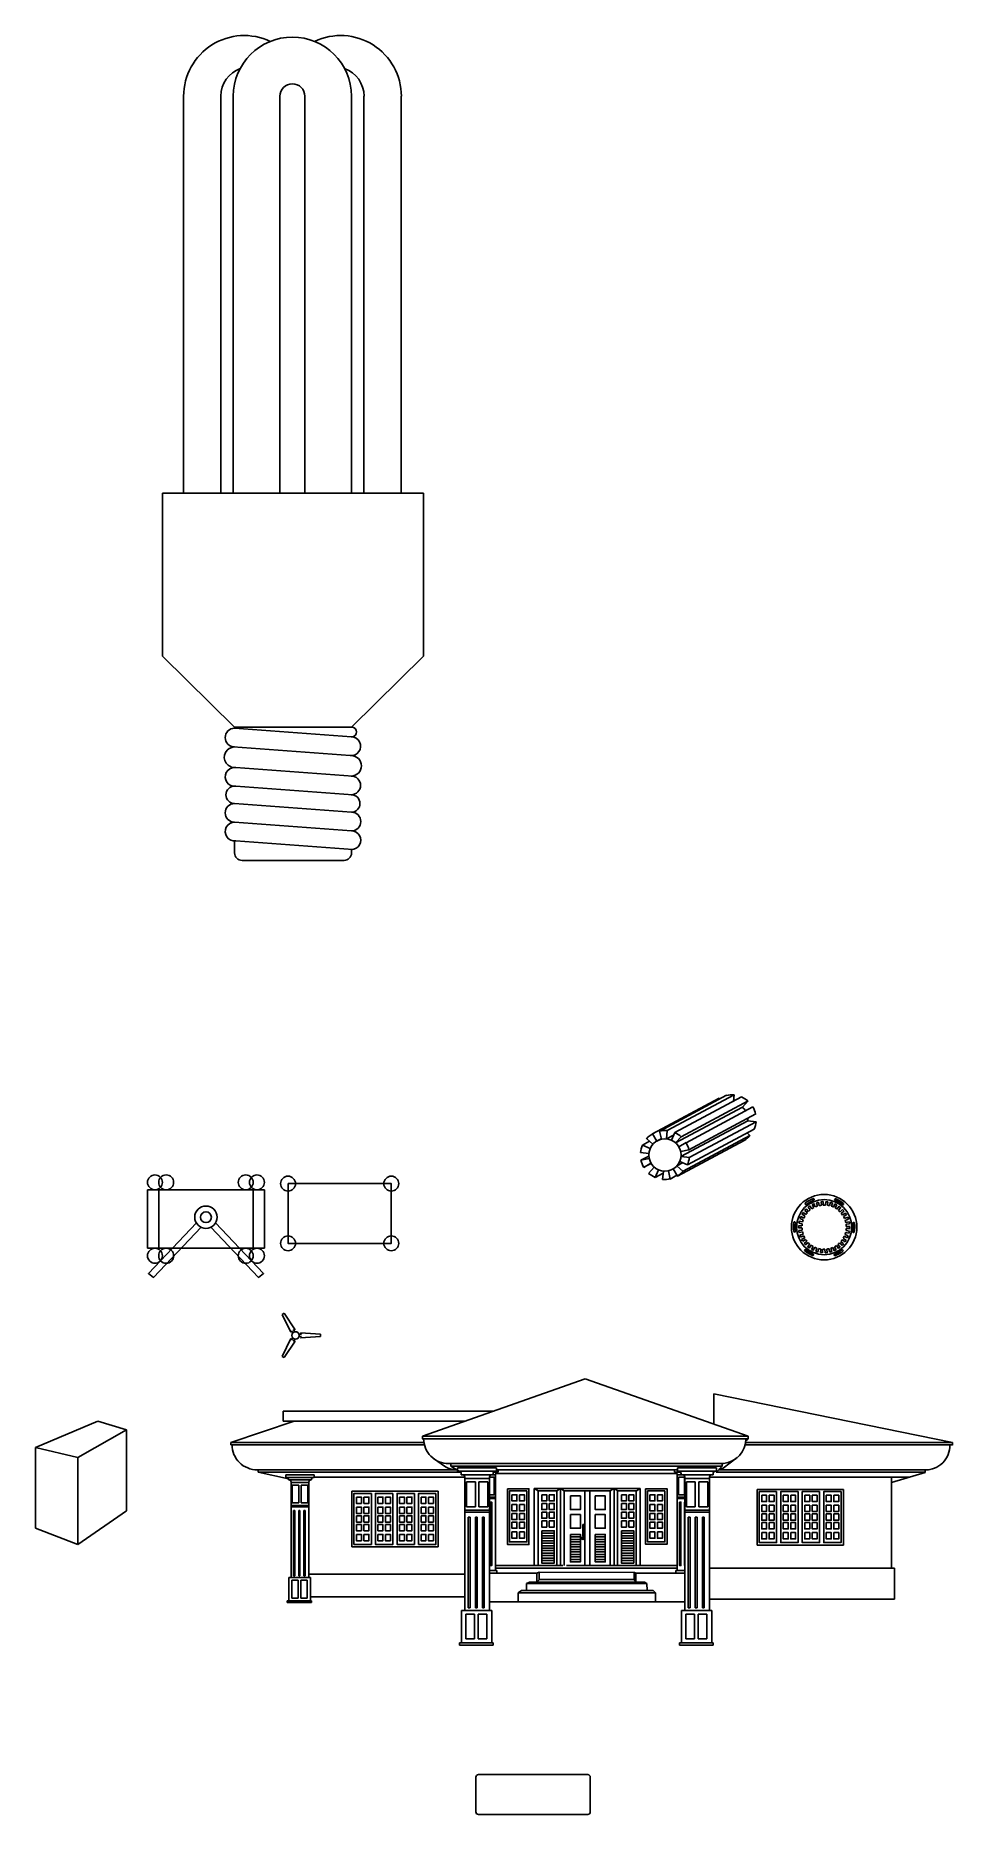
# Model space of a CAD drawing. Header units: millimetres. Extents: x -57761140 to -57753768, y -17077550 to -17063252.
import ezdxf

# ---------------------------------------------------------------- set-up
doc = ezdxf.new("R2010")
doc.units = ezdxf.units.MM

# ---------------------------------------------------------------- blocks, each defined once
blk = doc.blocks.new('*U16')
for p, q in [((-86, 9), (-66, 9)), ((-74, 20), (86, 10)), ((86, 10), (86, -10)), ((-66, -10), (-86, -9)), ((86, -10), (-74, -20))]:
    blk.add_line(p, q)
for start, end in [(22.3011, 53.1301), (306.8699, 335.5561)]:
    blk.add_arc((-89, 0), 25, start, end)
blk = doc.blocks.new('*U17')
at = {"color": 0, "linetype": 'ByBlock', "lineweight": -2, "transparency": 16777216}
for p, rotation in [((-57759107, -17073601), 120), ((-57759107, -17073799), 240)]:
    blk.add_blockref('*U16', p, dxfattribs=dict(at, rotation=rotation))
blk.add_blockref('*U16', (-57758936, -17073700), dxfattribs=at)
blk = doc.blocks.new('*U27')
for p, q in [((-35, 17), (31, 31)), ((-32, -24), (35, -31))]:
    blk.add_line(p, q)
blk = doc.blocks.new('*U28')
at = {"color": 0, "linetype": 'ByBlock', "lineweight": -2, "transparency": 16777216}
for p, rotation in [((-57756141, -17072100), 108), ((-57756041, -17072093), 72.00000000000001), ((-57756217, -17072164), 144), ((-57755956, -17072146), 36.00000000000002), ((-57756242, -17072261), 180), ((-57756204, -17072354), 215.9999999999999), ((-57756019, -17072400), 287.9999999999999), ((-57755943, -17072336), 323.9999999999999), ((-57756119, -17072407), 251.9999999999999)]:
    blk.add_blockref('*U27', p, dxfattribs=dict(at, rotation=rotation))
blk.add_blockref('*U27', (-57755918, -17072239), dxfattribs=at)
blk = doc.blocks.new('*U62')
for p, q in [((6, 36), (6, 35)), ((-8, -35), (-8, -33))]:
    blk.add_line(p, q)
for centre, radius, start, end in [((-1, 34), 6.81, 13.8175, 171.4037), ((-238, 2), 233, 351.3206, 8.0743), ((-238, 2), 246, 350.6218, 7.699), ((-1, -34), 6.79, 186.1538, 329.1972)]:
    blk.add_arc(centre, radius, start, end)
blk = doc.blocks.new('*U63')
at = {"color": 0, "linetype": 'ByBlock', "lineweight": -2, "transparency": 16777216}
for p, rotation in [((-57754917, -17072623), 119.9999999999999), ((-57754679, -17072625), 59.99999999999991), ((-57755038, -17072828), 180), ((-57754921, -17073035), 239.9999999999998), ((-57754683, -17073037), 299.9999999999998)]:
    blk.add_blockref('*U62', p, dxfattribs=dict(at, rotation=rotation))
blk.add_blockref('*U62', (-57754562, -17072832), dxfattribs=at)

msp = doc.modelspace()

# ---------------------------------------------------------------- linework, layer by layer
for p, q in [((-57759950, -17066930), (-57759950, -17063740)), ((-57759650, -17066930), (-57759650, -17063740)), ((-57759550, -17066930), (-57759550, -17063740)), ((-57759550, -17066930), (-57759550, -17063740)), ((-57759550, -17066930), (-57759550, -17063740)), ((-57759550, -17066930), (-57759550, -17063740)), ((-57759175, -17066930), (-57759175, -17063740)), ((-57758975, -17066930), (-57758975, -17063740)), ((-57758600, -17066930), (-57758600, -17063740)), ((-57758500, -17066930), (-57758500, -17063740)), ((-57758200, -17066930), (-57758200, -17063740)), ((-57760120, -17066930), (-57758020, -17066930)), ((-57760120, -17068240), (-57760120, -17066930)), ((-57758020, -17066930), (-57758020, -17068240)), ((-57760120, -17068240), (-57759540, -17068810)), ((-57758020, -17068240), (-57758600, -17068810)), ((-57758600, -17068810), (-57759540, -17068810)), ((-57759540, -17068810), (-57758602, -17068810)), ((-57759540, -17068820), (-57759540, -17068810)), ((-57759540, -17068820), (-57758600, -17068890)), ((-57758602, -17068890), (-57758602, -17068890)), ((-57759551, -17068970), (-57758611, -17069040)), ((-57759530, -17069135), (-57758590, -17069205)), ((-57759530, -17069285), (-57758590, -17069355)), ((-57759540, -17069425), (-57758600, -17069495)), ((-57759540, -17069575), (-57758600, -17069645)), ((-57759540, -17069822), (-57759540, -17069726)), ((-57759530, -17069725), (-57758590, -17069795)), ((-57758660, -17069882), (-57759480, -17069882)), ((-57758600, -17069794), (-57758600, -17069822)), ((-57755585, -17071770), (-57756122, -17072057)), ((-57755523, -17071766), (-57756061, -17072054)), ((-57756001, -17072069), (-57755463, -17071782)), ((-57755528, -17071817), (-57755523, -17071766)), ((-57755643, -17071793), (-57756180, -17072080)), ((-57755994, -17072153), (-57755456, -17071866)), ((-57755949, -17072103), (-57755412, -17071815)), ((-57755372, -17071863), (-57755910, -17072151)), ((-57755350, -17071920), (-57755887, -17072208)), ((-57755639, -17071799), (-57755643, -17071793)), ((-57755456, -17071866), (-57755412, -17071815)), ((-57755413, -17071976), (-57755951, -17072263)), ((-57755362, -17072042), (-57755899, -17072329)), ((-57755347, -17071982), (-57755884, -17072270)), ((-57755420, -17072073), (-57755396, -17072094)), ((-57755413, -17071976), (-57755347, -17071982)), ((-57756261, -17072171), (-57756203, -17072140)), ((-57756146, -17072138), (-57756109, -17072119)), ((-57756067, -17072121), (-57756010, -17072090)), ((-57755443, -17072133), (-57755980, -17072420)), ((-57755396, -17072094), (-57755933, -17072381)), ((-57756210, -17072259), (-57756273, -17072292)), ((-57756250, -17072349), (-57756191, -17072318)), ((-57755983, -17072336), (-57755938, -17072312)), ((-57756159, -17072431), (-57756094, -17072396)), ((-57756038, -17072443), (-57755984, -17072413)), ((-57760240, -17072530), (-57759390, -17072530)), ((-57760240, -17073000), (-57760240, -17072530)), ((-57759300, -17072530), (-57760150, -17072530)), ((-57760150, -17072530), (-57760150, -17073000)), ((-57759390, -17072530), (-57759390, -17073000)), ((-57759300, -17073000), (-57759300, -17072530)), ((-57754871, -17072667), (-57754882, -17072641)), ((-57754853, -17072660), (-57754862, -17072633)), ((-57754839, -17072656), (-57754846, -17072629)), ((-57754821, -17072653), (-57754825, -17072625)), ((-57754807, -17072652), (-57754808, -17072624)), ((-57754788, -17072652), (-57754787, -17072624)), ((-57754774, -17072654), (-57754770, -17072626)), ((-57754756, -17072657), (-57754749, -17072630)), ((-57754742, -17072662), (-57754733, -17072635)), ((-57754725, -17072669), (-57754713, -17072643)), ((-57754973, -17072788), (-57755000, -17072781)), ((-57754968, -17072770), (-57754994, -17072761)), ((-57754962, -17072757), (-57754988, -17072745)), ((-57754954, -17072740), (-57754978, -17072726)), ((-57754946, -17072728), (-57754969, -17072712)), ((-57754935, -17072714), (-57754956, -17072695)), ((-57754925, -17072703), (-57754945, -17072683)), ((-57754911, -17072691), (-57754929, -17072669)), ((-57754899, -17072682), (-57754915, -17072659)), ((-57754884, -17072673), (-57754897, -17072648)), ((-57754712, -17072675), (-57754698, -17072651)), ((-57754697, -17072685), (-57754680, -17072662)), ((-57754685, -17072694), (-57754667, -17072672)), ((-57754672, -17072707), (-57754651, -17072687)), ((-57754662, -17072717), (-57754640, -17072700)), ((-57754651, -17072732), (-57754628, -17072717)), ((-57754644, -17072745), (-57754619, -17072731)), ((-57754636, -17072761), (-57754610, -17072750)), ((-57754631, -17072775), (-57754604, -17072766)), ((-57754626, -17072793), (-57754598, -17072787)), ((-57754978, -17072820), (-57755006, -17072819)), ((-57754978, -17072835), (-57755006, -17072836)), ((-57754976, -17072802), (-57755004, -17072798)), ((-57754977, -17072853), (-57755004, -17072857)), ((-57754974, -17072867), (-57755002, -17072873)), ((-57754969, -17072885), (-57754996, -17072894)), ((-57754964, -17072899), (-57754990, -17072910)), ((-57754956, -17072915), (-57754981, -17072929)), ((-57754949, -17072928), (-57754972, -17072943)), ((-57754646, -17072920), (-57754622, -17072934)), ((-57754638, -17072903), (-57754612, -17072915)), ((-57754632, -17072890), (-57754606, -17072899)), ((-57754627, -17072872), (-57754600, -17072879)), ((-57754624, -17072858), (-57754596, -17072862)), ((-57754623, -17072807), (-57754596, -17072803)), ((-57754622, -17072825), (-57754594, -17072824)), ((-57754622, -17072840), (-57754594, -17072841)), ((-57759390, -17073000), (-57760240, -17073000)), ((-57760150, -17073000), (-57759300, -17073000)), ((-57754938, -17072943), (-57754960, -17072960)), ((-57754928, -17072953), (-57754949, -17072973)), ((-57754915, -17072966), (-57754933, -17072988)), ((-57754903, -17072975), (-57754920, -17072998)), ((-57754888, -17072985), (-57754902, -17073009)), ((-57754875, -17072991), (-57754887, -17073017)), ((-57754858, -17072998), (-57754867, -17073025)), ((-57754844, -17073003), (-57754851, -17073030)), ((-57754826, -17073006), (-57754830, -17073034)), ((-57754812, -17073008), (-57754813, -17073036)), ((-57754793, -17073008), (-57754792, -17073036)), ((-57754779, -17073007), (-57754775, -17073035)), ((-57754761, -17073004), (-57754754, -17073031)), ((-57754747, -17073000), (-57754738, -17073027)), ((-57754729, -17072993), (-57754718, -17073019)), ((-57754716, -17072987), (-57754703, -17073012)), ((-57754701, -17072978), (-57754685, -17073001)), ((-57754689, -17072969), (-57754671, -17072991)), ((-57754675, -17072957), (-57754655, -17072977)), ((-57754665, -17072946), (-57754644, -17072965)), ((-57754654, -17072932), (-57754631, -17072948)), ((-57758030, -17074510), (-57756720, -17074050)), ((-57756720, -17074050), (-57755410, -17074510)), ((-57755687, -17074413), (-57755687, -17074170)), ((-57755687, -17074170), (-57753768, -17074562)), ((-57759150, -17074390), (-57759150, -17074310)), ((-57759150, -17074310), (-57757460, -17074310)), ((-57760640, -17074390), (-57761140, -17074600)), ((-57760800, -17074680), (-57760410, -17074460)), ((-57760410, -17074460), (-57760640, -17074390)), ((-57760410, -17074460), (-57760410, -17075110)), ((-57759060, -17074390), (-57759570, -17074560)), ((-57759060, -17074390), (-57759150, -17074390)), ((-57759060, -17074390), (-57757688, -17074390)), ((-57761140, -17074600), (-57760800, -17074680)), ((-57761140, -17074600), (-57761140, -17075140)), ((-57759570, -17074560), (-57758018, -17074560)), ((-57759570, -17074580), (-57759570, -17074560)), ((-57758014, -17074580), (-57759570, -17074580)), ((-57758030, -17074510), (-57755410, -17074510)), ((-57758030, -17074530), (-57758030, -17074510)), ((-57758030, -17074510), (-57756780, -17074510)), ((-57755410, -17074530), (-57758030, -17074530)), ((-57758030, -17074530), (-57758020, -17074536)), ((-57753768, -17074580), (-57755436, -17074580)), ((-57755432, -17074560), (-57753777, -17074560)), ((-57755431, -17074551), (-57755410, -17074530)), ((-57755410, -17074510), (-57755410, -17074510)), ((-57755410, -17074530), (-57755410, -17074510)), ((-57753768, -17074562), (-57753768, -17074582)), ((-57760800, -17074680), (-57760800, -17075190)), ((-57759363, -17074780), (-57757753, -17074780)), ((-57759350, -17074780), (-57759350, -17074800)), ((-57757941, -17074689), (-57757844, -17074757)), ((-57757828, -17074730), (-57757828, -17074730)), ((-57757821, -17074730), (-57755610, -17074730)), ((-57757800, -17074750), (-57757800, -17074730)), ((-57755620, -17074750), (-57757800, -17074750)), ((-57757800, -17074750), (-57757723, -17074800)), ((-57757747, -17074792), (-57757747, -17074763)), ((-57757747, -17074763), (-57757433, -17074763)), ((-57757433, -17074763), (-57757433, -17074792)), ((-57757433, -17074780), (-57755978, -17074780)), ((-57757433, -17074780), (-57757402, -17074780)), ((-57757402, -17074780), (-57757408, -17074780)), ((-57757402, -17074780), (-57757402, -17074780)), ((-57756016, -17074780), (-57756022, -17074780)), ((-57756022, -17074780), (-57755978, -17074780)), ((-57755978, -17074763), (-57755665, -17074763)), ((-57755978, -17074792), (-57755978, -17074763)), ((-57755669, -17074801), (-57755620, -17074750)), ((-57755665, -17074763), (-57755665, -17074792)), ((-57755649, -17074780), (-57753961, -17074780)), ((-57755620, -17074730), (-57755620, -17074750)), ((-57755499, -17074682), (-57755611, -17074768)), ((-57753988, -17074782), (-57753988, -17074802)), ((-57757723, -17074800), (-57759350, -17074800)), ((-57759350, -17074800), (-57759107, -17074853)), ((-57759127, -17074821), (-57758901, -17074821)), ((-57759127, -17074841), (-57759127, -17074821)), ((-57759121, -17074841), (-57759127, -17074841)), ((-57759127, -17074841), (-57758901, -17074841)), ((-57759106, -17074862), (-57759106, -17074856)), ((-57759100, -17074862), (-57759106, -17074862)), ((-57758928, -17074862), (-57759100, -17074862)), ((-57759086, -17074876), (-57759086, -17075646)), ((-57759086, -17074882), (-57759086, -17074876)), ((-57758950, -17074882), (-57759086, -17074882)), ((-57759076, -17074903), (-57759024, -17074903)), ((-57759076, -17075046), (-57759076, -17074903)), ((-57759024, -17074903), (-57759024, -17075046)), ((-57759004, -17074903), (-57758952, -17074903)), ((-57759004, -17075046), (-57759004, -17074903)), ((-57758952, -17074903), (-57758952, -17075046)), ((-57758942, -17074882), (-57758950, -17074882)), ((-57758942, -17074876), (-57758942, -17075646)), ((-57758942, -17074876), (-57758942, -17074882)), ((-57758922, -17074862), (-57758928, -17074862)), ((-57758922, -17074856), (-57758922, -17074862)), ((-57758901, -17074841), (-57758907, -17074841)), ((-57758901, -17074821), (-57758901, -17074841)), ((-57758901, -17074840), (-57757690, -17074840)), ((-57757738, -17074792), (-57757747, -17074792)), ((-57757747, -17074792), (-57757433, -17074792)), ((-57757718, -17074820), (-57757718, -17074812)), ((-57757710, -17074820), (-57757718, -17074820)), ((-57757470, -17074820), (-57757710, -17074820)), ((-57757690, -17074840), (-57757690, -17075910)), ((-57757690, -17074849), (-57757690, -17074840)), ((-57757502, -17074849), (-57757690, -17074849)), ((-57757676, -17074877), (-57757604, -17074877)), ((-57757676, -17075077), (-57757676, -17074877)), ((-57757604, -17074877), (-57757604, -17075077)), ((-57757576, -17074877), (-57757504, -17074877)), ((-57757576, -17075077), (-57757576, -17074877)), ((-57757504, -17074877), (-57757504, -17075077)), ((-57757490, -17074849), (-57757502, -17074849)), ((-57757490, -17074840), (-57757490, -17075910)), ((-57757490, -17074840), (-57757490, -17074849)), ((-57757490, -17074840), (-57757490, -17074870)), ((-57757462, -17074820), (-57757470, -17074820)), ((-57757462, -17074812), (-57757462, -17074820)), ((-57757442, -17074820), (-57757462, -17074820)), ((-57757428, -17074800), (-57757458, -17074800)), ((-57757433, -17074792), (-57757442, -17074792)), ((-57757442, -17074814), (-57757442, -17075590)), ((-57757442, -17074814), (-57757442, -17074820)), ((-57757441, -17074810), (-57755982, -17074810)), ((-57757422, -17074800), (-57757428, -17074800)), ((-57757422, -17074794), (-57757422, -17074800)), ((-57757100, -17074950), (-57757130, -17074930)), ((-57757130, -17074930), (-57756920, -17074930)), ((-57757100, -17074950), (-57757130, -17074930)), ((-57757130, -17074930), (-57757130, -17075550)), ((-57756920, -17074930), (-57756950, -17074950)), ((-57756950, -17074950), (-57756920, -17074930)), ((-57756920, -17074930), (-57756920, -17075550)), ((-57756490, -17074930), (-57756920, -17074930)), ((-57756920, -17074930), (-57756890, -17074950)), ((-57756520, -17074950), (-57756490, -17074930)), ((-57756488, -17074930), (-57756278, -17074930)), ((-57756458, -17074950), (-57756488, -17074930)), ((-57756488, -17074930), (-57756488, -17075550)), ((-57756308, -17074950), (-57756278, -17074930)), ((-57756278, -17074930), (-57756278, -17075550)), ((-57756002, -17074800), (-57756002, -17074794)), ((-57755954, -17074800), (-57755996, -17074800)), ((-57755982, -17074814), (-57755982, -17075590)), ((-57755970, -17074792), (-57755978, -17074792)), ((-57755978, -17074792), (-57755665, -17074792)), ((-57755950, -17074820), (-57755950, -17074812)), ((-57755941, -17074820), (-57755950, -17074820)), ((-57755701, -17074820), (-57755941, -17074820)), ((-57755921, -17074840), (-57755921, -17075910)), ((-57755921, -17074849), (-57755921, -17074840)), ((-57755733, -17074849), (-57755921, -17074849)), ((-57755907, -17074877), (-57755836, -17074877)), ((-57755907, -17075077), (-57755907, -17074877)), ((-57755836, -17074877), (-57755836, -17075077)), ((-57755807, -17074877), (-57755736, -17074877)), ((-57755807, -17075077), (-57755807, -17074877)), ((-57755736, -17074877), (-57755736, -17075077)), ((-57755722, -17074849), (-57755733, -17074849)), ((-57754117, -17074840), (-57755722, -17074840)), ((-57755722, -17074840), (-57755722, -17075910)), ((-57755722, -17074840), (-57755722, -17074849)), ((-57755693, -17074820), (-57755701, -17074820)), ((-57755693, -17074812), (-57755693, -17074820)), ((-57755665, -17074792), (-57755673, -17074792)), ((-57753988, -17074800), (-57755669, -17074800)), ((-57753988, -17074802), (-57754258, -17074882)), ((-57754258, -17074842), (-57754258, -17075570)), ((-57754258, -17074882), (-57754258, -17074842)), ((-57759086, -17075067), (-57758942, -17075067)), ((-57759024, -17075046), (-57759076, -17075046)), ((-57758952, -17075046), (-57759004, -17075046)), ((-57758942, -17075067), (-57758942, -17075077)), ((-57758596, -17074953), (-57758423, -17074953)), ((-57758596, -17075399), (-57758596, -17074953)), ((-57758423, -17074953), (-57758250, -17074953)), ((-57758250, -17074953), (-57758077, -17074953)), ((-57758077, -17074953), (-57757903, -17074953)), ((-57757903, -17074953), (-57757903, -17075399)), ((-57757490, -17075000), (-57757442, -17075000)), ((-57757442, -17075010), (-57757490, -17075010)), ((-57757442, -17075000), (-57757442, -17075010)), ((-57757100, -17075550), (-57757100, -17074950)), ((-57756520, -17074950), (-57756890, -17074950)), ((-57756890, -17074950), (-57756890, -17074990)), ((-57756890, -17074960), (-57756890, -17075550)), ((-57756725, -17074950), (-57756725, -17075550)), ((-57756685, -17074950), (-57756685, -17075550)), ((-57756520, -17075550), (-57756520, -17074950)), ((-57755982, -17075000), (-57755921, -17075000)), ((-57755921, -17075010), (-57755982, -17075010)), ((-57755338, -17074939), (-57755165, -17074939)), ((-57755338, -17075385), (-57755338, -17074939)), ((-57755165, -17074939), (-57754992, -17074939)), ((-57754992, -17074939), (-57754818, -17074939)), ((-57754818, -17074939), (-57754645, -17074939)), ((-57754645, -17074939), (-57754645, -17075385)), ((-57761140, -17075250), (-57761140, -17075140)), ((-57760410, -17075110), (-57760800, -17075380)), ((-57760800, -17075190), (-57760800, -17075380)), ((-57758942, -17075077), (-57759086, -17075077)), ((-57759065, -17075108), (-57759055, -17075108)), ((-57759065, -17075631), (-57759065, -17075108)), ((-57759055, -17075108), (-57759055, -17075631)), ((-57759024, -17075108), (-57759014, -17075108)), ((-57759024, -17075631), (-57759024, -17075108)), ((-57759014, -17075108), (-57759014, -17075631)), ((-57758983, -17075108), (-57758973, -17075108)), ((-57758983, -17075631), (-57758983, -17075108)), ((-57758973, -17075108), (-57758973, -17075631)), ((-57757690, -17075105), (-57757490, -17075105)), ((-57757490, -17075120), (-57757690, -17075120)), ((-57757604, -17075077), (-57757676, -17075077)), ((-57757661, -17075162), (-57757647, -17075162)), ((-57757661, -17075889), (-57757661, -17075162)), ((-57757647, -17075162), (-57757647, -17075889)), ((-57757604, -17075162), (-57757590, -17075162)), ((-57757604, -17075889), (-57757604, -17075162)), ((-57757590, -17075162), (-57757590, -17075889)), ((-57757590, -17075162), (-57757590, -17075570)), ((-57757504, -17075077), (-57757576, -17075077)), ((-57757547, -17075162), (-57757533, -17075162)), ((-57757547, -17075889), (-57757547, -17075162)), ((-57757533, -17075162), (-57757533, -17075889)), ((-57757490, -17075105), (-57757490, -17075120)), ((-57755921, -17075105), (-57755722, -17075105)), ((-57755722, -17075120), (-57755921, -17075120)), ((-57755836, -17075077), (-57755907, -17075077)), ((-57755893, -17075162), (-57755878, -17075162)), ((-57755893, -17075889), (-57755893, -17075162)), ((-57755878, -17075162), (-57755878, -17075889)), ((-57755836, -17075162), (-57755821, -17075162)), ((-57755836, -17075889), (-57755836, -17075162)), ((-57755821, -17075162), (-57755821, -17075889)), ((-57755736, -17075077), (-57755807, -17075077)), ((-57755779, -17075162), (-57755764, -17075162)), ((-57755779, -17075889), (-57755779, -17075162)), ((-57755764, -17075162), (-57755764, -17075889)), ((-57755722, -17075105), (-57755722, -17075120)), ((-57760800, -17075380), (-57761140, -17075250)), ((-57757070, -17075290), (-57756970, -17075290)), ((-57757070, -17075310), (-57756970, -17075310)), ((-57757070, -17075330), (-57756970, -17075330)), ((-57757070, -17075350), (-57756970, -17075350)), ((-57756840, -17075320), (-57756760, -17075320)), ((-57756840, -17075340), (-57756760, -17075340)), ((-57756840, -17075360), (-57756760, -17075360)), ((-57756640, -17075320), (-57756560, -17075320)), ((-57756640, -17075340), (-57756560, -17075340)), ((-57756640, -17075360), (-57756560, -17075360)), ((-57756430, -17075290), (-57756330, -17075290)), ((-57756430, -17075310), (-57756330, -17075310)), ((-57756430, -17075330), (-57756330, -17075330)), ((-57756430, -17075350), (-57756330, -17075350)), ((-57758423, -17075399), (-57758596, -17075399)), ((-57758250, -17075399), (-57758423, -17075399)), ((-57758077, -17075399), (-57758250, -17075399)), ((-57757903, -17075399), (-57758077, -17075399)), ((-57757070, -17075370), (-57756970, -17075370)), ((-57757070, -17075390), (-57756970, -17075390)), ((-57757070, -17075410), (-57756970, -17075410)), ((-57757070, -17075430), (-57756970, -17075430)), ((-57757070, -17075450), (-57756970, -17075450)), ((-57757070, -17075470), (-57756970, -17075470)), ((-57757070, -17075470), (-57756970, -17075470)), ((-57757070, -17075490), (-57756970, -17075490)), ((-57756840, -17075380), (-57756760, -17075380)), ((-57756840, -17075400), (-57756760, -17075400)), ((-57756840, -17075420), (-57756760, -17075420)), ((-57756840, -17075440), (-57756760, -17075440)), ((-57756840, -17075460), (-57756760, -17075460)), ((-57756840, -17075460), (-57756760, -17075460)), ((-57756840, -17075480), (-57756760, -17075480)), ((-57756840, -17075480), (-57756760, -17075480)), ((-57756840, -17075500), (-57756760, -17075500)), ((-57756640, -17075380), (-57756560, -17075380)), ((-57756640, -17075400), (-57756560, -17075400)), ((-57756640, -17075420), (-57756560, -17075420)), ((-57756640, -17075440), (-57756560, -17075440)), ((-57756640, -17075460), (-57756560, -17075460)), ((-57756640, -17075460), (-57756560, -17075460)), ((-57756640, -17075480), (-57756560, -17075480)), ((-57756640, -17075480), (-57756560, -17075480)), ((-57756640, -17075500), (-57756560, -17075500)), ((-57756430, -17075370), (-57756330, -17075370)), ((-57756430, -17075390), (-57756330, -17075390)), ((-57756430, -17075410), (-57756330, -17075410)), ((-57756430, -17075430), (-57756330, -17075430)), ((-57756430, -17075450), (-57756330, -17075450)), ((-57756430, -17075470), (-57756330, -17075470)), ((-57756430, -17075470), (-57756330, -17075470)), ((-57756430, -17075490), (-57756330, -17075490)), ((-57755165, -17075385), (-57755338, -17075385)), ((-57754992, -17075385), (-57755165, -17075385)), ((-57754818, -17075385), (-57754992, -17075385)), ((-57754645, -17075385), (-57754818, -17075385)), ((-57759105, -17075646), (-57758929, -17075646)), ((-57759105, -17075833), (-57759105, -17075646)), ((-57759097, -17075646), (-57758933, -17075646)), ((-57759055, -17075631), (-57759065, -17075631)), ((-57759014, -17075631), (-57759024, -17075631)), ((-57758973, -17075631), (-57758983, -17075631)), ((-57758942, -17075620), (-57757690, -17075620)), ((-57758929, -17075646), (-57758929, -17075833)), ((-57757490, -17075610), (-57757109, -17075610)), ((-57757442, -17075550), (-57756930, -17075550)), ((-57755982, -17075570), (-57757442, -17075570)), ((-57757109, -17075610), (-57757091, -17075604)), ((-57757109, -17075610), (-57757109, -17075682)), ((-57757091, -17075604), (-57756325, -17075605)), ((-57757091, -17075664), (-57757091, -17075604)), ((-57757091, -17075604), (-57757091, -17075663)), ((-57756930, -17075550), (-57757080, -17075550)), ((-57757070, -17075510), (-57756970, -17075510)), ((-57756900, -17075550), (-57756930, -17075550)), ((-57756890, -17075570), (-57756520, -17075570)), ((-57756870, -17075550), (-57756500, -17075550)), ((-57756800, -17075550), (-57756288, -17075550)), ((-57756440, -17075550), (-57755982, -17075550)), ((-57756430, -17075510), (-57756330, -17075510)), ((-57756326, -17075663), (-57756326, -17075606)), ((-57756326, -17075606), (-57756326, -17075664)), ((-57756325, -17075605), (-57756314, -17075610)), ((-57756315, -17075610), (-57756315, -17075682)), ((-57756315, -17075610), (-57755921, -17075610)), ((-57756258, -17075550), (-57756288, -17075550)), ((-57754235, -17075570), (-57755722, -17075570)), ((-57754235, -17075820), (-57754235, -17075570)), ((-57759080, -17075668), (-57759029, -17075668)), ((-57759080, -17075812), (-57759080, -17075668)), ((-57759029, -17075668), (-57759029, -17075812)), ((-57759008, -17075668), (-57758957, -17075668)), ((-57759008, -17075812), (-57759008, -17075668)), ((-57758957, -17075668), (-57758957, -17075812)), ((-57757232, -17075751), (-57757259, -17075768)), ((-57757259, -17075768), (-57757259, -17075838)), ((-57757259, -17075840), (-57757259, -17075768)), ((-57757259, -17075768), (-57756157, -17075768)), ((-57757170, -17075751), (-57757232, -17075751)), ((-57757170, -17075682), (-57757192, -17075695)), ((-57757192, -17075695), (-57757192, -17075752)), ((-57757192, -17075695), (-57756225, -17075695)), ((-57757109, -17075682), (-57757170, -17075682)), ((-57757170, -17075751), (-57756246, -17075751)), ((-57757110, -17075682), (-57757091, -17075664)), ((-57757109, -17075682), (-57756712, -17075682)), ((-57757091, -17075663), (-57756326, -17075663)), ((-57756315, -17075682), (-57756712, -17075682)), ((-57756326, -17075664), (-57756315, -17075681)), ((-57756246, -17075682), (-57756315, -17075682)), ((-57756246, -17075682), (-57756245, -17075682)), ((-57756174, -17075751), (-57756246, -17075751)), ((-57756225, -17075695), (-57756245, -17075682)), ((-57756225, -17075695), (-57756224, -17075751)), ((-57756174, -17075751), (-57756157, -17075768)), ((-57756157, -17075768), (-57756157, -17075840)), ((-57759116, -17075833), (-57758922, -17075833)), ((-57759116, -17075848), (-57759116, -17075833)), ((-57758922, -17075848), (-57759116, -17075848)), ((-57758929, -17075833), (-57759105, -17075833)), ((-57759029, -17075812), (-57759080, -17075812)), ((-57758957, -17075812), (-57759008, -17075812)), ((-57757690, -17075800), (-57758929, -17075800)), ((-57758922, -17075833), (-57758922, -17075848)), ((-57757716, -17075910), (-57757472, -17075910)), ((-57757716, -17076170), (-57757716, -17075910)), ((-57757706, -17075910), (-57757478, -17075910)), ((-57757647, -17075889), (-57757661, -17075889)), ((-57757647, -17075888), (-57757648, -17075889)), ((-57757590, -17075889), (-57757604, -17075889)), ((-57757533, -17075889), (-57757547, -17075889)), ((-57757490, -17075840), (-57755921, -17075840)), ((-57757472, -17075910), (-57757472, -17076170)), ((-57757232, -17075840), (-57756174, -17075840)), ((-57755947, -17075910), (-57755703, -17075910)), ((-57755947, -17076170), (-57755947, -17075910)), ((-57755937, -17075910), (-57755709, -17075910)), ((-57755878, -17075889), (-57755893, -17075889)), ((-57755821, -17075889), (-57755836, -17075889)), ((-57755764, -17075889), (-57755779, -17075889)), ((-57755722, -17075820), (-57754235, -17075820)), ((-57755703, -17075910), (-57755703, -17076170)), ((-57757682, -17075940), (-57757610, -17075940)), ((-57757682, -17076140), (-57757682, -17075940)), ((-57757610, -17075940), (-57757610, -17076140)), ((-57757582, -17075940), (-57757511, -17075940)), ((-57757582, -17076140), (-57757582, -17075940)), ((-57757511, -17075940), (-57757511, -17076140)), ((-57755913, -17075940), (-57755842, -17075940)), ((-57755913, -17076140), (-57755913, -17075940)), ((-57755842, -17075940), (-57755842, -17076140)), ((-57755813, -17075940), (-57755742, -17075940)), ((-57755813, -17076140), (-57755813, -17075940)), ((-57755742, -17075940), (-57755742, -17076140)), ((-57757732, -17076170), (-57757462, -17076170)), ((-57757732, -17076190), (-57757732, -17076170)), ((-57757462, -17076190), (-57757732, -17076190)), ((-57757472, -17076170), (-57757716, -17076170)), ((-57757610, -17076140), (-57757682, -17076140)), ((-57757511, -17076140), (-57757582, -17076140)), ((-57757462, -17076170), (-57757462, -17076190)), ((-57755963, -17076170), (-57755693, -17076170)), ((-57755963, -17076190), (-57755963, -17076170)), ((-57755693, -17076190), (-57755963, -17076190)), ((-57755703, -17076170), (-57755947, -17076170)), ((-57755842, -17076140), (-57755913, -17076140)), ((-57755742, -17076140), (-57755813, -17076140)), ((-57755693, -17076170), (-57755693, -17076190)), ((-57757600, -17077250), (-57757600, -17077530)), ((-57756700, -17077230), (-57757580, -17077230)), ((-57756680, -17077530), (-57756680, -17077250)), ((-57757580, -17077550), (-57756700, -17077550))]:
    msp.add_line(p, q)
for points in [[(-57759110, -17072480), (-57758280, -17072480), (-57758280, -17072960), (-57759110, -17072960)], [(-57757345, -17074932), (-57757174, -17074932), (-57757174, -17075381), (-57757345, -17075381)], [(-57755972, -17074840), (-57755922, -17074840), (-57755922, -17074980), (-57755972, -17074980)], [(-57758440, -17074970), (-57758580, -17074970), (-57758580, -17075380), (-57758440, -17075380)], [(-57758560, -17075000), (-57758520, -17075000), (-57758520, -17075050), (-57758560, -17075050)], [(-57758500, -17075000), (-57758460, -17075000), (-57758460, -17075050), (-57758500, -17075050)], [(-57758267, -17074970), (-57758407, -17074970), (-57758407, -17075380), (-57758267, -17075380)], [(-57758387, -17075000), (-57758347, -17075000), (-57758347, -17075050), (-57758387, -17075050)], [(-57758327, -17075000), (-57758287, -17075000), (-57758287, -17075050), (-57758327, -17075050)], [(-57758094, -17074970), (-57758234, -17074970), (-57758234, -17075380), (-57758094, -17075380)], [(-57758214, -17075000), (-57758174, -17075000), (-57758174, -17075050), (-57758214, -17075050)], [(-57758154, -17075000), (-57758114, -17075000), (-57758114, -17075050), (-57758154, -17075050)], [(-57757921, -17074970), (-57758061, -17074970), (-57758061, -17075380), (-57757921, -17075380)], [(-57758041, -17075000), (-57758001, -17075000), (-57758001, -17075050), (-57758041, -17075050)], [(-57757981, -17075000), (-57757941, -17075000), (-57757941, -17075050), (-57757981, -17075050)], [(-57757482, -17075040), (-57757472, -17075040), (-57757472, -17075550), (-57757482, -17075550)], [(-57757190, -17074950), (-57757330, -17074950), (-57757330, -17075360), (-57757190, -17075360)], [(-57757310, -17074980), (-57757270, -17074980), (-57757270, -17075030), (-57757310, -17075030)], [(-57757310, -17075060), (-57757270, -17075060), (-57757270, -17075110), (-57757310, -17075110)], [(-57757250, -17074980), (-57757210, -17074980), (-57757210, -17075030), (-57757250, -17075030)], [(-57757250, -17075060), (-57757210, -17075060), (-57757210, -17075110), (-57757250, -17075110)], [(-57756950, -17075550), (-57757100, -17075550), (-57757100, -17074950), (-57756950, -17074950)], [(-57757070, -17074980), (-57757030, -17074980), (-57757030, -17075030), (-57757070, -17075030)], [(-57757070, -17075050), (-57757030, -17075050), (-57757030, -17075100), (-57757070, -17075100)], [(-57757010, -17074980), (-57756970, -17074980), (-57756970, -17075030), (-57757010, -17075030)], [(-57757010, -17075050), (-57756970, -17075050), (-57756970, -17075100), (-57757010, -17075100)], [(-57756840, -17074990), (-57756760, -17074990), (-57756760, -17075100), (-57756840, -17075100)], [(-57756640, -17074990), (-57756560, -17074990), (-57756560, -17075100), (-57756640, -17075100)], [(-57756310, -17075550), (-57756460, -17075550), (-57756460, -17074950), (-57756310, -17074950)], [(-57756430, -17074980), (-57756390, -17074980), (-57756390, -17075030), (-57756430, -17075030)], [(-57756430, -17075050), (-57756390, -17075050), (-57756390, -17075100), (-57756430, -17075100)], [(-57756370, -17074980), (-57756330, -17074980), (-57756330, -17075030), (-57756370, -17075030)], [(-57756370, -17075050), (-57756330, -17075050), (-57756330, -17075100), (-57756370, -17075100)], [(-57756236, -17074933), (-57756063, -17074933), (-57756063, -17075379), (-57756236, -17075379)], [(-57756080, -17074950), (-57756220, -17074950), (-57756220, -17075360), (-57756080, -17075360)], [(-57756200, -17074980), (-57756160, -17074980), (-57756160, -17075030), (-57756200, -17075030)], [(-57756200, -17075060), (-57756160, -17075060), (-57756160, -17075110), (-57756200, -17075110)], [(-57756140, -17074980), (-57756100, -17074980), (-57756100, -17075030), (-57756140, -17075030)], [(-57756140, -17075060), (-57756100, -17075060), (-57756100, -17075110), (-57756140, -17075110)], [(-57755962, -17075040), (-57755952, -17075040), (-57755952, -17075550), (-57755962, -17075550)], [(-57755182, -17074955), (-57755322, -17074955), (-57755322, -17075365), (-57755182, -17075365)], [(-57755302, -17074985), (-57755262, -17074985), (-57755262, -17075035), (-57755302, -17075035)], [(-57755302, -17075065), (-57755262, -17075065), (-57755262, -17075115), (-57755302, -17075115)], [(-57755242, -17074985), (-57755202, -17074985), (-57755202, -17075035), (-57755242, -17075035)], [(-57755242, -17075065), (-57755202, -17075065), (-57755202, -17075115), (-57755242, -17075115)], [(-57755009, -17074955), (-57755149, -17074955), (-57755149, -17075365), (-57755009, -17075365)], [(-57755129, -17074985), (-57755089, -17074985), (-57755089, -17075035), (-57755129, -17075035)], [(-57755129, -17075065), (-57755089, -17075065), (-57755089, -17075115), (-57755129, -17075115)], [(-57755069, -17074985), (-57755029, -17074985), (-57755029, -17075035), (-57755069, -17075035)], [(-57755069, -17075065), (-57755029, -17075065), (-57755029, -17075115), (-57755069, -17075115)], [(-57754836, -17074955), (-57754976, -17074955), (-57754976, -17075365), (-57754836, -17075365)], [(-57754956, -17074985), (-57754916, -17074985), (-57754916, -17075035), (-57754956, -17075035)], [(-57754956, -17075065), (-57754916, -17075065), (-57754916, -17075115), (-57754956, -17075115)], [(-57754896, -17074985), (-57754856, -17074985), (-57754856, -17075035), (-57754896, -17075035)], [(-57754896, -17075065), (-57754856, -17075065), (-57754856, -17075115), (-57754896, -17075115)], [(-57754663, -17074955), (-57754803, -17074955), (-57754803, -17075365), (-57754663, -17075365)], [(-57754783, -17074985), (-57754743, -17074985), (-57754743, -17075035), (-57754783, -17075035)], [(-57754783, -17075065), (-57754743, -17075065), (-57754743, -17075115), (-57754783, -17075115)], [(-57754723, -17074985), (-57754683, -17074985), (-57754683, -17075035), (-57754723, -17075035)], [(-57754723, -17075065), (-57754683, -17075065), (-57754683, -17075115), (-57754723, -17075115)], [(-57758560, -17075080), (-57758520, -17075080), (-57758520, -17075130), (-57758560, -17075130)], [(-57758560, -17075150), (-57758520, -17075150), (-57758520, -17075200), (-57758560, -17075200)], [(-57758500, -17075080), (-57758460, -17075080), (-57758460, -17075130), (-57758500, -17075130)], [(-57758500, -17075150), (-57758460, -17075150), (-57758460, -17075200), (-57758500, -17075200)], [(-57758387, -17075080), (-57758347, -17075080), (-57758347, -17075130), (-57758387, -17075130)], [(-57758387, -17075150), (-57758347, -17075150), (-57758347, -17075200), (-57758387, -17075200)], [(-57758327, -17075080), (-57758287, -17075080), (-57758287, -17075130), (-57758327, -17075130)], [(-57758327, -17075150), (-57758287, -17075150), (-57758287, -17075200), (-57758327, -17075200)], [(-57758214, -17075080), (-57758174, -17075080), (-57758174, -17075130), (-57758214, -17075130)], [(-57758214, -17075150), (-57758174, -17075150), (-57758174, -17075200), (-57758214, -17075200)], [(-57758154, -17075080), (-57758114, -17075080), (-57758114, -17075130), (-57758154, -17075130)], [(-57758154, -17075150), (-57758114, -17075150), (-57758114, -17075200), (-57758154, -17075200)], [(-57758041, -17075080), (-57758001, -17075080), (-57758001, -17075130), (-57758041, -17075130)], [(-57758041, -17075150), (-57758001, -17075150), (-57758001, -17075200), (-57758041, -17075200)], [(-57757981, -17075080), (-57757941, -17075080), (-57757941, -17075130), (-57757981, -17075130)], [(-57757981, -17075150), (-57757941, -17075150), (-57757941, -17075200), (-57757981, -17075200)], [(-57757310, -17075130), (-57757270, -17075130), (-57757270, -17075180), (-57757310, -17075180)], [(-57757310, -17075200), (-57757270, -17075200), (-57757270, -17075250), (-57757310, -17075250)], [(-57757250, -17075130), (-57757210, -17075130), (-57757210, -17075180), (-57757250, -17075180)], [(-57757250, -17075200), (-57757210, -17075200), (-57757210, -17075250), (-57757250, -17075250)], [(-57757070, -17075120), (-57757030, -17075120), (-57757030, -17075170), (-57757070, -17075170)], [(-57757070, -17075190), (-57757030, -17075190), (-57757030, -17075240), (-57757070, -17075240)], [(-57757010, -17075120), (-57756970, -17075120), (-57756970, -17075170), (-57757010, -17075170)], [(-57757010, -17075190), (-57756970, -17075190), (-57756970, -17075240), (-57757010, -17075240)], [(-57756840, -17075140), (-57756760, -17075140), (-57756760, -17075250), (-57756840, -17075250)], [(-57756640, -17075140), (-57756560, -17075140), (-57756560, -17075250), (-57756640, -17075250)], [(-57756430, -17075120), (-57756390, -17075120), (-57756390, -17075170), (-57756430, -17075170)], [(-57756430, -17075190), (-57756390, -17075190), (-57756390, -17075240), (-57756430, -17075240)], [(-57756370, -17075120), (-57756330, -17075120), (-57756330, -17075170), (-57756370, -17075170)], [(-57756370, -17075190), (-57756330, -17075190), (-57756330, -17075240), (-57756370, -17075240)], [(-57756200, -17075130), (-57756160, -17075130), (-57756160, -17075180), (-57756200, -17075180)], [(-57756200, -17075200), (-57756160, -17075200), (-57756160, -17075250), (-57756200, -17075250)], [(-57756140, -17075130), (-57756100, -17075130), (-57756100, -17075180), (-57756140, -17075180)], [(-57756140, -17075200), (-57756100, -17075200), (-57756100, -17075250), (-57756140, -17075250)], [(-57755302, -17075135), (-57755262, -17075135), (-57755262, -17075185), (-57755302, -17075185)], [(-57755302, -17075205), (-57755262, -17075205), (-57755262, -17075255), (-57755302, -17075255)], [(-57755242, -17075135), (-57755202, -17075135), (-57755202, -17075185), (-57755242, -17075185)], [(-57755242, -17075205), (-57755202, -17075205), (-57755202, -17075255), (-57755242, -17075255)], [(-57755129, -17075135), (-57755089, -17075135), (-57755089, -17075185), (-57755129, -17075185)], [(-57755129, -17075205), (-57755089, -17075205), (-57755089, -17075255), (-57755129, -17075255)], [(-57755069, -17075135), (-57755029, -17075135), (-57755029, -17075185), (-57755069, -17075185)], [(-57755069, -17075205), (-57755029, -17075205), (-57755029, -17075255), (-57755069, -17075255)], [(-57754956, -17075135), (-57754916, -17075135), (-57754916, -17075185), (-57754956, -17075185)], [(-57754956, -17075205), (-57754916, -17075205), (-57754916, -17075255), (-57754956, -17075255)], [(-57754896, -17075135), (-57754856, -17075135), (-57754856, -17075185), (-57754896, -17075185)], [(-57754896, -17075205), (-57754856, -17075205), (-57754856, -17075255), (-57754896, -17075255)], [(-57754783, -17075135), (-57754743, -17075135), (-57754743, -17075185), (-57754783, -17075185)], [(-57754783, -17075205), (-57754743, -17075205), (-57754743, -17075255), (-57754783, -17075255)], [(-57754723, -17075135), (-57754683, -17075135), (-57754683, -17075185), (-57754723, -17075185)], [(-57754723, -17075205), (-57754683, -17075205), (-57754683, -17075255), (-57754723, -17075255)], [(-57758560, -17075220), (-57758520, -17075220), (-57758520, -17075270), (-57758560, -17075270)], [(-57758560, -17075300), (-57758520, -17075300), (-57758520, -17075350), (-57758560, -17075350)], [(-57758500, -17075220), (-57758460, -17075220), (-57758460, -17075270), (-57758500, -17075270)], [(-57758500, -17075300), (-57758460, -17075300), (-57758460, -17075350), (-57758500, -17075350)], [(-57758387, -17075220), (-57758347, -17075220), (-57758347, -17075270), (-57758387, -17075270)], [(-57758387, -17075300), (-57758347, -17075300), (-57758347, -17075350), (-57758387, -17075350)], [(-57758327, -17075220), (-57758287, -17075220), (-57758287, -17075270), (-57758327, -17075270)], [(-57758327, -17075300), (-57758287, -17075300), (-57758287, -17075350), (-57758327, -17075350)], [(-57758214, -17075220), (-57758174, -17075220), (-57758174, -17075270), (-57758214, -17075270)], [(-57758214, -17075300), (-57758174, -17075300), (-57758174, -17075350), (-57758214, -17075350)], [(-57758154, -17075220), (-57758114, -17075220), (-57758114, -17075270), (-57758154, -17075270)], [(-57758154, -17075300), (-57758114, -17075300), (-57758114, -17075350), (-57758154, -17075350)], [(-57758041, -17075220), (-57758001, -17075220), (-57758001, -17075270), (-57758041, -17075270)], [(-57758041, -17075300), (-57758001, -17075300), (-57758001, -17075350), (-57758041, -17075350)], [(-57757981, -17075220), (-57757941, -17075220), (-57757941, -17075270), (-57757981, -17075270)], [(-57757981, -17075300), (-57757941, -17075300), (-57757941, -17075350), (-57757981, -17075350)], [(-57757310, -17075280), (-57757270, -17075280), (-57757270, -17075330), (-57757310, -17075330)], [(-57757250, -17075280), (-57757210, -17075280), (-57757210, -17075330), (-57757250, -17075330)], [(-57757070, -17075270), (-57756970, -17075270), (-57756970, -17075530), (-57757070, -17075530)], [(-57756840, -17075300), (-57756760, -17075300), (-57756760, -17075520), (-57756840, -17075520)], [(-57756740, -17075220), (-57756730, -17075220), (-57756730, -17075310), (-57756740, -17075310)], [(-57756740, -17075330), (-57756740, -17075330), (-57756740, -17075340), (-57756740, -17075340)], [(-57756640, -17075300), (-57756560, -17075300), (-57756560, -17075520), (-57756640, -17075520)], [(-57756430, -17075270), (-57756330, -17075270), (-57756330, -17075530), (-57756430, -17075530)], [(-57756200, -17075280), (-57756160, -17075280), (-57756160, -17075330), (-57756200, -17075330)], [(-57756140, -17075280), (-57756100, -17075280), (-57756100, -17075330), (-57756140, -17075330)], [(-57755302, -17075285), (-57755262, -17075285), (-57755262, -17075335), (-57755302, -17075335)], [(-57755242, -17075285), (-57755202, -17075285), (-57755202, -17075335), (-57755242, -17075335)], [(-57755129, -17075285), (-57755089, -17075285), (-57755089, -17075335), (-57755129, -17075335)], [(-57755069, -17075285), (-57755029, -17075285), (-57755029, -17075335), (-57755069, -17075335)], [(-57754956, -17075285), (-57754916, -17075285), (-57754916, -17075335), (-57754956, -17075335)], [(-57754896, -17075285), (-57754856, -17075285), (-57754856, -17075335), (-57754896, -17075335)], [(-57754783, -17075285), (-57754743, -17075285), (-57754743, -17075335), (-57754783, -17075335)], [(-57754723, -17075285), (-57754683, -17075285), (-57754683, -17075335), (-57754723, -17075335)]]:
    msp.add_lwpolyline(points, close=True)
for points in [[(-57759809, -17072831), (-57760193, -17073234), (-57760233, -17073202), (-57759847, -17072796)], [(-57759731, -17072831), (-57759347, -17073234), (-57759307, -17073202), (-57759693, -17072796)], [(-57757490, -17074840), (-57757452, -17074840), (-57757452, -17074980), (-57757490, -17074980)], [(-57755921, -17075550), (-57755922, -17075550), (-57755922, -17075040), (-57755921, -17075040)], [(-57757490, -17075590), (-57757432, -17075590), (-57757432, -17075610), (-57757490, -17075610)], [(-57755921, -17075610), (-57755992, -17075610), (-57755992, -17075590), (-57755921, -17075590)]]:
    msp.add_lwpolyline(points)
msp.add_lwpolyline([(-57755842, -17074820), (-57755982, -17074820), (-57755982, -17074814, 0.414214), (-57755996, -17074800), (-57756002, -17074800)], format="xyb")
for centre, radius in [((-57756080, -17072250), 130), ((-57760180, -17072470), 60), ((-57760090, -17072470), 60), ((-57759450, -17072470), 60), ((-57759360, -17072470), 60), ((-57759110, -17072480), 60), ((-57758280, -17072480), 60), ((-57754800, -17072830), 263), ((-57754800, -17072830), 222), ((-57759770, -17072750), 90), ((-57759770, -17072750), 90), ((-57759770, -17072750), 43.6), ((-57759770, -17072750), 43.6), ((-57759110, -17072960), 60), ((-57758280, -17072960), 60), ((-57760180, -17073060), 60), ((-57760090, -17073060), 60), ((-57759450, -17073060), 60), ((-57759360, -17073060), 60), ((-57759050, -17073700), 30), ((-57756740, -17075330), 10)]:
    msp.add_circle(centre, radius)
for centre, radius, start, end in [((-57759462, -17063740), 488, 64.5781, 180), ((-57759075, -17063740), 475, 0, 180), ((-57758687, -17063740), 488, 0, 115.4219), ((-57759412, -17063740), 238, 110.1836, 180), ((-57758737, -17063740), 238, 0, 69.8164), ((-57759075, -17063740), 100, 0, 180), ((-57759540, -17068895), 75.2, 90, 270), ((-57758602, -17068965), 75.1, 262.7944, 90), ((-57758600, -17068850), 40, 270, 90), ((-57759540, -17069053), 82.6, 90, 276.9539), ((-57758602, -17069122), 82, 270, 90), ((-57759540, -17069210), 75.3, 90, 277.6281), ((-57758602, -17069279), 75, 270, 90), ((-57759540, -17069355), 70, 90, 270), ((-57758602, -17069425), 70.4, 271.3997, 90), ((-57759540, -17069500), 75, 90, 270), ((-57758600, -17069570), 75, 270, 90), ((-57759540, -17069650), 75.3, 90, 277.6281), ((-57758600, -17069720), 74.6, 269.758, 90), ((-57759480, -17069822), 60, 180, 270), ((-57758660, -17069822), 60, 270, 0), ((-57755543, -17071963), 197, 84.3808, 102.2894), ((-57755543, -17071963), 197, 48.3808, 66.2894), ((-57755543, -17071963), 130, 31.4065, 48.3808), ((-57755543, -17071963), 197, 12.3808, 30.2894), ((-57756080, -17072250), 197, 115.8817, 138.2894), ((-57756080, -17072250), 197, 84.3808, 102.2894), ((-57756080, -17072250), 197, 48.3808, 66.2894), ((-57755543, -17071963), 130, 354.2894, 3.8114), ((-57755543, -17071963), 197, 336.3808, 354.2894), ((-57756080, -17072250), 197, 156.3808, 174.2894), ((-57756080, -17072250), 197, 12.3808, 30.2894), ((-57755543, -17071963), 197, 300.3808, 318.2894), ((-57756080, -17072250), 197, 192.3808, 210.2894), ((-57756080, -17072250), 197, 336.3808, 354.2894), ((-57756080, -17072250), 197, 228.3808, 246.2894), ((-57756080, -17072250), 197, 264.3808, 282.2894), ((-57756080, -17072250), 197, 300.3808, 318.2894), ((-57754800, -17072830), 206, 113.3791, 118.0192), ((-57754800, -17072830), 206, 102.7908, 107.431), ((-57754800, -17072830), 206, 92.2026, 96.8428), ((-57754800, -17072830), 206, 81.6144, 86.2545), ((-57754800, -17072830), 206, 71.0261, 75.6663), ((-57754800, -17072830), 206, 60.4379, 65.0781), ((-57754800, -17072830), 206, 166.3202, 170.9604), ((-57754800, -17072830), 206, 155.732, 160.3722), ((-57754800, -17072830), 206, 145.1438, 149.7839), ((-57754800, -17072830), 178, 160.3722, 166.3202), ((-57754800, -17072830), 178, 149.7839, 155.732), ((-57754800, -17072830), 206, 134.5555, 139.1957), ((-57754800, -17072830), 178, 139.1957, 145.1438), ((-57754800, -17072830), 206, 123.9673, 128.6075), ((-57754800, -17072830), 178, 128.6075, 134.5555), ((-57754800, -17072830), 178, 118.0192, 123.9673), ((-57754800, -17072830), 178, 107.431, 113.3791), ((-57754800, -17072830), 178, 96.8428, 102.7908), ((-57754800, -17072830), 178, 86.2545, 92.2026), ((-57754800, -17072830), 178, 75.6663, 81.6144), ((-57754800, -17072830), 178, 65.0781, 71.0261), ((-57754800, -17072830), 178, 54.4898, 60.4379), ((-57754800, -17072830), 178, 43.9016, 49.8497), ((-57754800, -17072830), 206, 49.8497, 54.4898), ((-57754800, -17072830), 178, 33.3134, 39.2614), ((-57754800, -17072830), 206, 39.2614, 43.9016), ((-57754800, -17072830), 178, 22.7251, 28.6732), ((-57754800, -17072830), 178, 12.1369, 18.085), ((-57754800, -17072830), 206, 28.6732, 33.3134), ((-57754800, -17072830), 206, 18.085, 22.7251), ((-57754800, -17072830), 206, 7.4967, 12.1369), ((-57754800, -17072830), 206, 176.9085, 181.5487), ((-57754800, -17072830), 206, 187.4967, 192.1369), ((-57754800, -17072830), 206, 198.085, 202.7251), ((-57754800, -17072830), 206, 208.6732, 213.3134), ((-57754800, -17072830), 178, 170.9604, 176.9085), ((-57754800, -17072830), 178, 181.5487, 187.4967), ((-57754800, -17072830), 178, 192.1369, 198.085), ((-57754800, -17072830), 178, 202.7251, 208.6732), ((-57754800, -17072830), 178, 213.3134, 219.2614), ((-57754800, -17072830), 178, 329.7839, 335.732), ((-57754800, -17072830), 178, 340.3722, 346.3202), ((-57754800, -17072830), 178, 350.9604, 356.9085), ((-57754800, -17072830), 178, 1.5487, 7.4967), ((-57754800, -17072830), 206, 335.732, 340.3722), ((-57754800, -17072830), 206, 346.3202, 350.9604), ((-57754800, -17072830), 206, 356.9085, 1.5487), ((-57754800, -17072830), 206, 219.2614, 223.9016), ((-57754800, -17072830), 206, 229.8497, 234.4898), ((-57754800, -17072830), 178, 223.9016, 229.8497), ((-57754800, -17072830), 178, 234.4898, 240.4379), ((-57754800, -17072830), 206, 240.4379, 245.0781), ((-57754800, -17072830), 178, 245.0781, 251.0261), ((-57754800, -17072830), 206, 251.0261, 255.6663), ((-57754800, -17072830), 178, 255.6663, 261.6144), ((-57754800, -17072830), 206, 261.6144, 266.2545), ((-57754800, -17072830), 178, 266.2545, 272.2026), ((-57754800, -17072830), 206, 272.2026, 276.8428), ((-57754800, -17072830), 178, 276.8428, 282.7908), ((-57754800, -17072830), 206, 282.7908, 287.431), ((-57754800, -17072830), 178, 287.431, 293.3791), ((-57754800, -17072830), 206, 293.3791, 298.0192), ((-57754800, -17072830), 178, 298.0192, 303.9673), ((-57754800, -17072830), 178, 308.6075, 314.5555), ((-57754800, -17072830), 206, 303.9673, 308.6075), ((-57754800, -17072830), 178, 319.1957, 325.1438), ((-57754800, -17072830), 206, 314.5555, 319.1957), ((-57754800, -17072830), 206, 325.1438, 329.7839), ((-57759360, -17074580), 200, 179.7135, 270.8596), ((-57757820, -17074530), 200, 180, 270.2865), ((-57755630, -17074531), 200, 275.7391, 0.2865), ((-57753988, -17074582), 200, 269.9304, 0.2865), ((-57757750, -17074580), 200, 242.0992, 269.219), ((-57757408, -17074794), 14.1, 90, 180), ((-57756016, -17074794), 14.1, 0, 90), ((-57755680, -17074580), 200, 279.6136, 290.2245), ((-57759121, -17074856), 14.5, 0, 90), ((-57759100, -17074876), 14.5, 0, 90), ((-57758928, -17074876), 14.5, 90, 180), ((-57758907, -17074856), 14.5, 90, 180), ((-57757738, -17074812), 20.2, 0, 90), ((-57757710, -17074840), 20.2, 0, 90), ((-57757470, -17074840), 20.2, 90, 180), ((-57757442, -17074812), 20.2, 90, 180), ((-57757428, -17074814), 14.1, 90, 180), ((-57755970, -17074812), 20.2, 0, 90), ((-57755941, -17074840), 20.2, 0, 90), ((-57755701, -17074840), 20.2, 90, 180), ((-57755673, -17074812), 20.2, 90, 180), ((-57757580, -17077250), 20, 90, 180), ((-57756700, -17077250), 20, 0, 90), ((-57757580, -17077530), 20, 180, 270), ((-57756700, -17077530), 20, 270, 0)]:
    msp.add_arc(centre, radius, start, end)

# ---------------------------------------------------------------- block references
for name in ['*U28', '*U63', '*U17']:
    msp.add_blockref(name, (0, 0))

doc.saveas('drawing.dxf')
